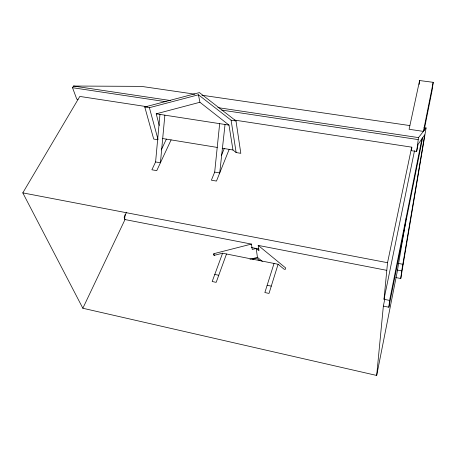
<?xml version="1.0" encoding="UTF-8"?>
<svg xmlns="http://www.w3.org/2000/svg" width="456" height="456" viewBox="0 0 456 456"><rect width="100%" height="100%" fill="white"/><g stroke="black" fill="none" stroke-linecap="round" stroke-linejoin="round"><path stroke-width="0.68" d="M171.103 139.895L156.756 170.641L151.888 169.792L155.593 161.943L159.965 114.405M164.867 115.163L160.426 162.769L155.593 161.943M147.311 106.75L79.817 96.433L22.8 192.877L82.849 308.25L376.679 375.459L383.359 306.096L384.778 299.142M383.359 306.096L388.865 307.23L389.601 300.424L384.015 299.29L387.537 262.707L411.682 147.163L234.498 120.076M229.168 149.368L216.463 181.078L211.39 180.188L214.685 172.089L219.667 123.65M225.042 124.482L219.718 172.949L214.685 172.089M405.806 220.835L397.108 272.346L376.679 375.459M411.682 147.163L411.272 150.668L416.636 151.495L418.084 144.335L424.73 134.805L401.725 270.881L400.773 278.525L395.882 277.573M419.149 84.474L419.611 80.541L433.2 82.319L432.128 90.202L424.097 130.484M416.636 151.495L418.522 137.604L426.086 127.942L423.972 127.634M124.596 219.165L125.218 214.223M406.039 219.439L406.273 218.042M426.086 127.942L400.773 278.525M389.601 300.424L421.897 138.869M433.2 82.319L423.39 131.385L409.095 129.282L419.611 80.541M388.865 307.23L422.638 137.803M384.015 299.29L414.504 150.708M411.677 148.724L411.95 147.425M386.671 270.322L258.204 245.402L258.968 250.771L256.164 248.457L252.253 249.46L251.427 244.085L213.915 253.661L213.408 255.012L214.605 255.252L222.585 253.211L278.092 264.258L269.011 293.419L264.856 292.547L274.039 263.454M226.495 253.992L216.184 282.355L212.182 281.517L222.585 253.211M221.32 155.752L224.244 148.565M161.281 149.899L166.366 139.126M82.849 308.25L125.007 219.564L124.157 217.25L126.574 212.194M78.004 99.345L76.785 99.157L72.51 87.7L73.513 86.041L141.32 86.366L194.889 94.187M159.298 125.491L156.214 113.823L199.916 102.264L228.98 125.092L232.965 149.99L236.145 152.56L240.814 153.324L236.003 120.954L199.437 92.608L144.774 106.989L153.695 139.051L158.112 139.775M144.774 106.989L149.391 107.696L198.44 94.78L231.101 120.207L236.003 120.954M249.945 259.299L257.469 257.366L262.314 261.402M252.584 259.225L256.677 258.17L259.396 260.444M201.94 95.218L409.876 125.577M73.513 86.041L170.681 100.565M217.854 107.616L418.522 137.604M72.51 87.7L166.132 101.751M221.736 110.101L418.123 139.576M156.214 113.823L228.98 125.092M162.741 138.533L217.25 147.425M222.146 148.223L232.965 149.99M398.675 263.482L403.001 264.309M22.8 192.877L387.537 262.707M397.375 270.037L401.725 270.881M125.007 219.564L251.427 244.085M251.273 247.505L258.951 248.999M214.782 274.444L218.76 275.27M267.153 285.279L271.28 286.129M258.204 245.402L285.712 267.997L285.285 269.405L284.031 269.154L278.092 264.258M149.391 107.696L157.924 139.091M213.915 253.661L214.371 255.668M198.44 94.78L199.916 102.264M231.101 120.207L236.145 152.56M256.164 248.457L257.469 257.366"/></g></svg>
